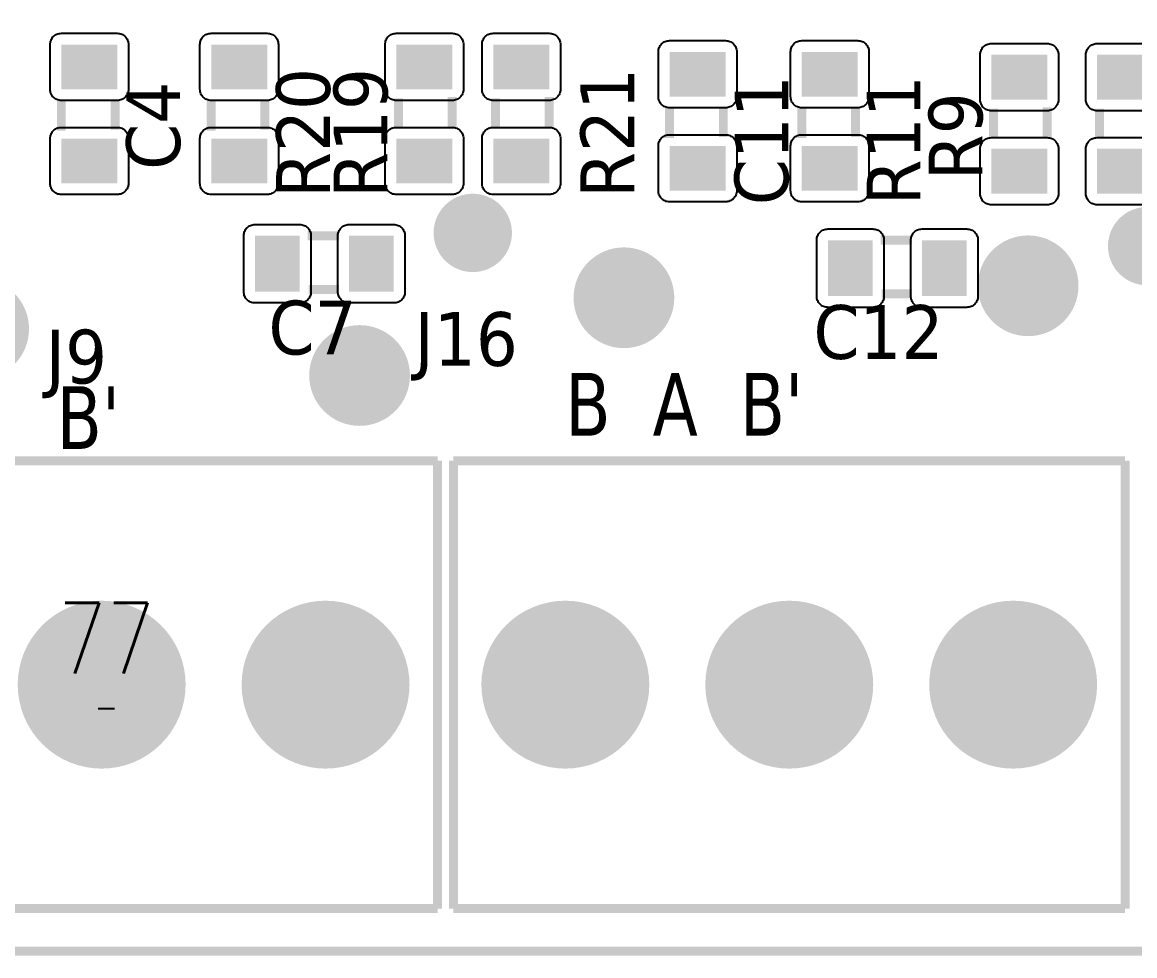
# Model space of a CAD drawing. Header units: millimetres. Extents: x 123.5 to 144.3, y 105.4 to 121.6.
# Drawn here: x 125.721 to 127.689, y 109.563 to 111.214 of the extents above; entities that cross this region are included whole.
import ezdxf
from ezdxf.enums import TextEntityAlignment as Align

# ---------------------------------------------------------------- set-up
doc = ezdxf.new("R2010")
doc.units = ezdxf.units.MM
doc.layers.add('DESC', color=250, linetype='Continuous')
doc.layers.add('WIRES', color=7, linetype='Continuous')
doc.layers.add('WIRENO', color=7, linetype='Continuous', true_color=0x000000)
doc.styles.get("Standard").update_dxf_attribs({"font": 'tahoma.ttf'})
doc.styles.add('WD', font='romans.shx')

# ---------------------------------------------------------------- blocks, each defined once
blk = doc.blocks.new('RPAD')
blk.add_trace([(-0.5, -0.5), (-0.5, 0.5), (0.5, -0.5), (0.5, 0.5)])
blk = doc.blocks.new('EPAD')
at = {"const_width": 0.5}
blk.add_lwpolyline([(-0.25, 0, 1), (0.25, 0, 1)], format="xyb", close=True, dxfattribs=at)
blk = doc.blocks.new('CCRPBoard')
at = {"const_width": 0.008}
for points in [[(128.01576, 111.79794), (133.33335, 111.79794), (133.33335, 115.20626), (128.01576, 115.20626), (128.01576, 111.79794)], [(128.01576, 111.79794), (133.33335, 111.79794), (133.33335, 115.20626), (128.01576, 115.20626), (128.01576, 111.79794)], [(128.01576, 111.79794), (133.33335, 111.79794), (133.33335, 115.20626), (128.01576, 115.20626), (128.01576, 111.79794)], [(128.61281, 112.55897), (128.61281, 112.53097)], [(128.61281, 112.55897), (128.61281, 112.53097)], [(128.61281, 112.55897), (128.61281, 112.53097)], [(128.66081, 112.55897), (128.66081, 112.53197)], [(128.66081, 112.55897), (128.66081, 112.53197)], [(128.66081, 112.55897), (128.66081, 112.53197)], [(128.74667, 112.55897), (128.74667, 112.53097)], [(128.74667, 112.55897), (128.74667, 112.53097)], [(128.74667, 112.55897), (128.74667, 112.53097)], [(128.79467, 112.55897), (128.79467, 112.53197)], [(128.79467, 112.55897), (128.79467, 112.53197)], [(128.79467, 112.55897), (128.79467, 112.53197)], [(128.91402, 112.53297), (128.91402, 112.55997)], [(128.91402, 112.53297), (128.91402, 112.55997)], [(128.91402, 112.53297), (128.91402, 112.55997)], [(128.96202, 112.53297), (128.96202, 112.56097)], [(128.96202, 112.53297), (128.96202, 112.56097)], [(128.96202, 112.53297), (128.96202, 112.56097)], [(129.00064, 112.53297), (129.00064, 112.55997)], [(129.00064, 112.53297), (129.00064, 112.55997)], [(129.00064, 112.53297), (129.00064, 112.55997)], [(129.04864, 112.53297), (129.04864, 112.56097)], [(129.04864, 112.53297), (129.04864, 112.56097)], [(129.04864, 112.53297), (129.04864, 112.56097)], [(129.15612, 112.55241), (129.15612, 112.52441)], [(129.15612, 112.55241), (129.15612, 112.52441)], [(129.15612, 112.55241), (129.15612, 112.52441)], [(129.20412, 112.55241), (129.20412, 112.52541)], [(129.20412, 112.55241), (129.20412, 112.52541)], [(129.20412, 112.55241), (129.20412, 112.52541)], [(129.27423, 112.55241), (129.27423, 112.52441)], [(129.27423, 112.55241), (129.27423, 112.52441)], [(129.27423, 112.55241), (129.27423, 112.52441)], [(129.32223, 112.55241), (129.32223, 112.52541)], [(129.32223, 112.55241), (129.32223, 112.52541)], [(129.32223, 112.55241), (129.32223, 112.52541)], [(129.44552, 112.52379), (129.44552, 112.55079)], [(129.44552, 112.52379), (129.44552, 112.55079)], [(129.44552, 112.52379), (129.44552, 112.55079)], [(129.49352, 112.52379), (129.49352, 112.55179)], [(129.49352, 112.52379), (129.49352, 112.55179)], [(129.49352, 112.52379), (129.49352, 112.55179)], [(129.54001, 112.52379), (129.54001, 112.55079)], [(129.54001, 112.52379), (129.54001, 112.55079)], [(129.54001, 112.52379), (129.54001, 112.55079)], [(128.86078, 112.43712), (128.83278, 112.43712)], [(128.86078, 112.43712), (128.83278, 112.43712)], [(128.86078, 112.43712), (128.83278, 112.43712)], [(129.37259, 112.43318), (129.34459, 112.43318)], [(129.37259, 112.43318), (129.34459, 112.43318)], [(129.37259, 112.43318), (129.34459, 112.43318)], [(128.86078, 112.38912), (128.83378, 112.38912)], [(128.86078, 112.38912), (128.83378, 112.38912)], [(128.86078, 112.38912), (128.83378, 112.38912)], [(129.37259, 112.38518), (129.34559, 112.38518)], [(129.37259, 112.38518), (129.34559, 112.38518)], [(129.37259, 112.38518), (129.34559, 112.38518)], [(128.94883, 112.23613), (128.34883, 112.23613)], [(128.94883, 112.23613), (128.34883, 112.23613)], [(128.94883, 112.23613), (128.34883, 112.23613)], [(128.94883, 112.23613), (128.94883, 111.83613)], [(128.94883, 112.23613), (128.94883, 111.83613)], [(128.94883, 112.23613), (128.94883, 111.83613)], [(128.96301, 112.23613), (128.96301, 111.83613)], [(129.56301, 112.23613), (128.96301, 112.23613)], [(128.96301, 112.23613), (128.96301, 111.83613)], [(129.56301, 112.23613), (128.96301, 112.23613)], [(128.96301, 112.23613), (128.96301, 111.83613)], [(129.56301, 112.23613), (128.96301, 112.23613)], [(129.56301, 112.23613), (129.56301, 111.83613)], [(129.56301, 112.23613), (129.56301, 111.83613)], [(129.56301, 112.23613), (129.56301, 111.83613)], [(128.34883, 111.83613), (128.94883, 111.83613)], [(128.34883, 111.83613), (128.94883, 111.83613)], [(128.34883, 111.83613), (128.94883, 111.83613)], [(128.96301, 111.83613), (129.56301, 111.83613)], [(128.96301, 111.83613), (129.56301, 111.83613)], [(128.96301, 111.83613), (129.56301, 111.83613)]]:
    blk.add_lwpolyline(points, dxfattribs=at)
for points in [[(128.67281, 112.60797), (128.67281, 112.56797), (128.67276, 112.56694), (128.67261, 112.56593), (128.67237, 112.56496), (128.67204, 112.56404), (128.67162, 112.56316), (128.67113, 112.56234), (128.67056, 112.56157), (128.66992, 112.56087), (128.66921, 112.56022), (128.66845, 112.55966), (128.66762, 112.55916), (128.66674, 112.55875), (128.66582, 112.55842), (128.66485, 112.55817), (128.66385, 112.55802), (128.66281, 112.55797), (128.61281, 112.55797), (128.61177, 112.55802), (128.61076, 112.55817), (128.6098, 112.55842), (128.60887, 112.55875), (128.608, 112.55916), (128.60717, 112.55966), (128.60641, 112.56022), (128.6057, 112.56087), (128.60506, 112.56157), (128.60449, 112.56234), (128.604, 112.56316), (128.60358, 112.56404), (128.60325, 112.56496), (128.60301, 112.56593), (128.60286, 112.56694), (128.60281, 112.56797), (128.60281, 112.60797), (128.60286, 112.60901), (128.60301, 112.61002), (128.60325, 112.61099), (128.60358, 112.61191), (128.604, 112.61279), (128.60449, 112.61361), (128.60506, 112.61438), (128.6057, 112.61508), (128.60641, 112.61572), (128.60717, 112.61629), (128.608, 112.61679), (128.60887, 112.6172), (128.6098, 112.61753), (128.61076, 112.61778), (128.61177, 112.61792), (128.61281, 112.61797), (128.66281, 112.61797), (128.66385, 112.61792), (128.66485, 112.61778), (128.66582, 112.61753), (128.66674, 112.6172), (128.66762, 112.61679), (128.66845, 112.61629), (128.66921, 112.61572), (128.66992, 112.61508), (128.67056, 112.61438), (128.67113, 112.61361), (128.67162, 112.61279), (128.67204, 112.61191), (128.67237, 112.61099), (128.67261, 112.61002), (128.67276, 112.60901), (128.67281, 112.60797)], [(128.80667, 112.60797), (128.80667, 112.56797), (128.80662, 112.56694), (128.80647, 112.56593), (128.80623, 112.56496), (128.8059, 112.56404), (128.80548, 112.56316), (128.80499, 112.56234), (128.80442, 112.56157), (128.80378, 112.56087), (128.80307, 112.56022), (128.8023, 112.55966), (128.80148, 112.55916), (128.8006, 112.55875), (128.79968, 112.55842), (128.79871, 112.55817), (128.79771, 112.55802), (128.79667, 112.55797), (128.74667, 112.55797), (128.74563, 112.55802), (128.74462, 112.55817), (128.74366, 112.55842), (128.74273, 112.55875), (128.74186, 112.55916), (128.74103, 112.55966), (128.74026, 112.56022), (128.73956, 112.56087), (128.73892, 112.56157), (128.73835, 112.56234), (128.73785, 112.56316), (128.73744, 112.56404), (128.73711, 112.56496), (128.73687, 112.56593), (128.73672, 112.56694), (128.73667, 112.56797), (128.73667, 112.60797), (128.73672, 112.60901), (128.73687, 112.61002), (128.73711, 112.61099), (128.73744, 112.61191), (128.73785, 112.61279), (128.73835, 112.61361), (128.73892, 112.61438), (128.73956, 112.61508), (128.74026, 112.61572), (128.74103, 112.61629), (128.74186, 112.61679), (128.74273, 112.6172), (128.74366, 112.61753), (128.74462, 112.61778), (128.74563, 112.61792), (128.74667, 112.61797), (128.79667, 112.61797), (128.79771, 112.61792), (128.79871, 112.61778), (128.79968, 112.61753), (128.8006, 112.6172), (128.80148, 112.61679), (128.8023, 112.61629), (128.80307, 112.61572), (128.80378, 112.61508), (128.80442, 112.61438), (128.80499, 112.61361), (128.80548, 112.61279), (128.8059, 112.61191), (128.80623, 112.61099), (128.80647, 112.61002), (128.80662, 112.60901), (128.80667, 112.60797)], [(128.90202, 112.56797), (128.90202, 112.60797), (128.90207, 112.60901), (128.90222, 112.61002), (128.90246, 112.61099), (128.90279, 112.61191), (128.90321, 112.61279), (128.9037, 112.61361), (128.90427, 112.61438), (128.90491, 112.61508), (128.90562, 112.61572), (128.90639, 112.61629), (128.90721, 112.61679), (128.90809, 112.6172), (128.90901, 112.61753), (128.90998, 112.61778), (128.91098, 112.61792), (128.91202, 112.61797), (128.96202, 112.61797), (128.96306, 112.61792), (128.96407, 112.61778), (128.96503, 112.61753), (128.96596, 112.6172), (128.96683, 112.61679), (128.96766, 112.61629), (128.96843, 112.61572), (128.96913, 112.61508), (128.96977, 112.61438), (128.97034, 112.61361), (128.97084, 112.61279), (128.97125, 112.61191), (128.97158, 112.61099), (128.97182, 112.61002), (128.97197, 112.60901), (128.97202, 112.60797), (128.97202, 112.56797), (128.97197, 112.56694), (128.97182, 112.56593), (128.97158, 112.56496), (128.97125, 112.56404), (128.97084, 112.56316), (128.97034, 112.56234), (128.96977, 112.56157), (128.96913, 112.56087), (128.96843, 112.56022), (128.96766, 112.55966), (128.96683, 112.55916), (128.96596, 112.55875), (128.96503, 112.55842), (128.96407, 112.55817), (128.96306, 112.55802), (128.96202, 112.55797), (128.91202, 112.55797), (128.91098, 112.55802), (128.90998, 112.55817), (128.90901, 112.55842), (128.90809, 112.55875), (128.90721, 112.55916), (128.90639, 112.55966), (128.90562, 112.56022), (128.90491, 112.56087), (128.90427, 112.56157), (128.9037, 112.56234), (128.90321, 112.56316), (128.90279, 112.56404), (128.90246, 112.56496), (128.90222, 112.56593), (128.90207, 112.56694), (128.90202, 112.56797)], [(128.98864, 112.56797), (128.98864, 112.60797), (128.98869, 112.60901), (128.98884, 112.61002), (128.98908, 112.61099), (128.98941, 112.61191), (128.98982, 112.61279), (128.99032, 112.61361), (128.99089, 112.61438), (128.99153, 112.61508), (128.99223, 112.61572), (128.993, 112.61629), (128.99382, 112.61679), (128.9947, 112.6172), (128.99562, 112.61753), (128.99659, 112.61778), (128.9976, 112.61792), (128.99864, 112.61797), (129.04864, 112.61797), (129.04968, 112.61792), (129.05068, 112.61778), (129.05165, 112.61753), (129.05257, 112.6172), (129.05345, 112.61679), (129.05427, 112.61629), (129.05504, 112.61572), (129.05575, 112.61508), (129.05639, 112.61438), (129.05696, 112.61361), (129.05745, 112.61279), (129.05786, 112.61191), (129.0582, 112.61099), (129.05844, 112.61002), (129.05859, 112.60901), (129.05864, 112.60797), (129.05864, 112.56797), (129.05859, 112.56694), (129.05844, 112.56593), (129.0582, 112.56496), (129.05786, 112.56404), (129.05745, 112.56316), (129.05696, 112.56234), (129.05639, 112.56157), (129.05575, 112.56087), (129.05504, 112.56022), (129.05427, 112.55966), (129.05345, 112.55916), (129.05257, 112.55875), (129.05165, 112.55842), (129.05068, 112.55817), (129.04968, 112.55802), (129.04864, 112.55797), (128.99864, 112.55797), (128.9976, 112.55802), (128.99659, 112.55817), (128.99562, 112.55842), (128.9947, 112.55875), (128.99382, 112.55916), (128.993, 112.55966), (128.99223, 112.56022), (128.99153, 112.56087), (128.99089, 112.56157), (128.99032, 112.56234), (128.98982, 112.56316), (128.98941, 112.56404), (128.98908, 112.56496), (128.98884, 112.56593), (128.98869, 112.56694), (128.98864, 112.56797)], [(129.21612, 112.60141), (129.21612, 112.56141), (129.21607, 112.56037), (129.21592, 112.55936), (129.21568, 112.5584), (129.21534, 112.55747), (129.21493, 112.5566), (129.21444, 112.55577), (129.21387, 112.555), (129.21323, 112.5543), (129.21252, 112.55366), (129.21175, 112.55309), (129.21093, 112.55259), (129.21005, 112.55218), (129.20913, 112.55185), (129.20816, 112.55161), (129.20716, 112.55146), (129.20612, 112.55141), (129.15612, 112.55141), (129.15508, 112.55146), (129.15407, 112.55161), (129.15311, 112.55185), (129.15218, 112.55218), (129.1513, 112.55259), (129.15048, 112.55309), (129.14971, 112.55366), (129.14901, 112.5543), (129.14837, 112.555), (129.1478, 112.55577), (129.1473, 112.5566), (129.14689, 112.55747), (129.14656, 112.5584), (129.14632, 112.55936), (129.14617, 112.56037), (129.14612, 112.56141), (129.14612, 112.60141), (129.14617, 112.60245), (129.14632, 112.60345), (129.14656, 112.60442), (129.14689, 112.60534), (129.1473, 112.60622), (129.1478, 112.60704), (129.14837, 112.60781), (129.14901, 112.60852), (129.14971, 112.60916), (129.15048, 112.60973), (129.1513, 112.61022), (129.15218, 112.61064), (129.15311, 112.61097), (129.15407, 112.61121), (129.15508, 112.61136), (129.15612, 112.61141), (129.20612, 112.61141), (129.20716, 112.61136), (129.20816, 112.61121), (129.20913, 112.61097), (129.21005, 112.61064), (129.21093, 112.61022), (129.21175, 112.60973), (129.21252, 112.60916), (129.21323, 112.60852), (129.21387, 112.60781), (129.21444, 112.60704), (129.21493, 112.60622), (129.21534, 112.60534), (129.21568, 112.60442), (129.21592, 112.60345), (129.21607, 112.60245), (129.21612, 112.60141)], [(129.33423, 112.60141), (129.33423, 112.56141), (129.33418, 112.56037), (129.33403, 112.55936), (129.33379, 112.5584), (129.33346, 112.55747), (129.33304, 112.5566), (129.33255, 112.55577), (129.33198, 112.555), (129.33134, 112.5543), (129.33063, 112.55366), (129.32986, 112.55309), (129.32904, 112.55259), (129.32816, 112.55218), (129.32724, 112.55185), (129.32627, 112.55161), (129.32527, 112.55146), (129.32423, 112.55141), (129.27423, 112.55141), (129.27319, 112.55146), (129.27218, 112.55161), (129.27122, 112.55185), (129.27029, 112.55218), (129.26941, 112.55259), (129.26859, 112.55309), (129.26782, 112.55366), (129.26712, 112.5543), (129.26648, 112.555), (129.26591, 112.55577), (129.26541, 112.5566), (129.265, 112.55747), (129.26467, 112.5584), (129.26443, 112.55936), (129.26428, 112.56037), (129.26423, 112.56141), (129.26423, 112.60141), (129.26428, 112.60245), (129.26443, 112.60345), (129.26467, 112.60442), (129.265, 112.60534), (129.26541, 112.60622), (129.26591, 112.60704), (129.26648, 112.60781), (129.26712, 112.60852), (129.26782, 112.60916), (129.26859, 112.60973), (129.26941, 112.61022), (129.27029, 112.61064), (129.27122, 112.61097), (129.27218, 112.61121), (129.27319, 112.61136), (129.27423, 112.61141), (129.32423, 112.61141), (129.32527, 112.61136), (129.32627, 112.61121), (129.32724, 112.61097), (129.32816, 112.61064), (129.32904, 112.61022), (129.32986, 112.60973), (129.33063, 112.60916), (129.33134, 112.60852), (129.33198, 112.60781), (129.33255, 112.60704), (129.33304, 112.60622), (129.33346, 112.60534), (129.33379, 112.60442), (129.33403, 112.60345), (129.33418, 112.60245), (129.33423, 112.60141)], [(129.43352, 112.55879), (129.43352, 112.59879), (129.43357, 112.59983), (129.43372, 112.60084), (129.43396, 112.6018), (129.43429, 112.60273), (129.4347, 112.60361), (129.4352, 112.60443), (129.43577, 112.6052), (129.43641, 112.6059), (129.43711, 112.60654), (129.43788, 112.60711), (129.43871, 112.60761), (129.43958, 112.60802), (129.44051, 112.60835), (129.44147, 112.60859), (129.44248, 112.60874), (129.44352, 112.60879), (129.49352, 112.60879), (129.49456, 112.60874), (129.49556, 112.60859), (129.49653, 112.60835), (129.49745, 112.60802), (129.49833, 112.60761), (129.49915, 112.60711), (129.49992, 112.60654), (129.50063, 112.6059), (129.50127, 112.6052), (129.50184, 112.60443), (129.50233, 112.60361), (129.50275, 112.60273), (129.50308, 112.6018), (129.50332, 112.60084), (129.50347, 112.59983), (129.50352, 112.59879), (129.50352, 112.55879), (129.50347, 112.55775), (129.50332, 112.55675), (129.50308, 112.55578), (129.50275, 112.55486), (129.50233, 112.55398), (129.50184, 112.55316), (129.50127, 112.55239), (129.50063, 112.55168), (129.49992, 112.55104), (129.49915, 112.55047), (129.49833, 112.54998), (129.49745, 112.54957), (129.49653, 112.54923), (129.49556, 112.54899), (129.49456, 112.54884), (129.49352, 112.54879), (129.44352, 112.54879), (129.44248, 112.54884), (129.44147, 112.54899), (129.44051, 112.54923), (129.43958, 112.54957), (129.43871, 112.54998), (129.43788, 112.55047), (129.43711, 112.55104), (129.43641, 112.55168), (129.43577, 112.55239), (129.4352, 112.55316), (129.4347, 112.55398), (129.43429, 112.55486), (129.43396, 112.55578), (129.43372, 112.55675), (129.43357, 112.55775), (129.43352, 112.55879)], [(128.67281, 112.52397), (128.67281, 112.48397), (128.67276, 112.48294), (128.67261, 112.48193), (128.67237, 112.48096), (128.67204, 112.48004), (128.67162, 112.47916), (128.67113, 112.47834), (128.67056, 112.47757), (128.66992, 112.47687), (128.66921, 112.47622), (128.66845, 112.47566), (128.66762, 112.47516), (128.66674, 112.47475), (128.66582, 112.47442), (128.66485, 112.47417), (128.66385, 112.47402), (128.66281, 112.47397), (128.61281, 112.47397), (128.61177, 112.47402), (128.61076, 112.47417), (128.6098, 112.47442), (128.60887, 112.47475), (128.608, 112.47516), (128.60717, 112.47566), (128.60641, 112.47622), (128.6057, 112.47687), (128.60506, 112.47757), (128.60449, 112.47834), (128.604, 112.47916), (128.60358, 112.48004), (128.60325, 112.48096), (128.60301, 112.48193), (128.60286, 112.48294), (128.60281, 112.48397), (128.60281, 112.52397), (128.60286, 112.52501), (128.60301, 112.52602), (128.60325, 112.52699), (128.60358, 112.52791), (128.604, 112.52879), (128.60449, 112.52961), (128.60506, 112.53038), (128.6057, 112.53108), (128.60641, 112.53172), (128.60717, 112.53229), (128.608, 112.53279), (128.60887, 112.5332), (128.6098, 112.53353), (128.61076, 112.53378), (128.61177, 112.53392), (128.61281, 112.53397), (128.66281, 112.53397), (128.66385, 112.53392), (128.66485, 112.53378), (128.66582, 112.53353), (128.66674, 112.5332), (128.66762, 112.53279), (128.66845, 112.53229), (128.66921, 112.53172), (128.66992, 112.53108), (128.67056, 112.53038), (128.67113, 112.52961), (128.67162, 112.52879), (128.67204, 112.52791), (128.67237, 112.52699), (128.67261, 112.52602), (128.67276, 112.52501), (128.67281, 112.52397)], [(128.80667, 112.52397), (128.80667, 112.48397), (128.80662, 112.48294), (128.80647, 112.48193), (128.80623, 112.48096), (128.8059, 112.48004), (128.80548, 112.47916), (128.80499, 112.47834), (128.80442, 112.47757), (128.80378, 112.47687), (128.80307, 112.47622), (128.8023, 112.47566), (128.80148, 112.47516), (128.8006, 112.47475), (128.79968, 112.47442), (128.79871, 112.47417), (128.79771, 112.47402), (128.79667, 112.47397), (128.74667, 112.47397), (128.74563, 112.47402), (128.74462, 112.47417), (128.74366, 112.47442), (128.74273, 112.47475), (128.74186, 112.47516), (128.74103, 112.47566), (128.74026, 112.47622), (128.73956, 112.47687), (128.73892, 112.47757), (128.73835, 112.47834), (128.73785, 112.47916), (128.73744, 112.48004), (128.73711, 112.48096), (128.73687, 112.48193), (128.73672, 112.48294), (128.73667, 112.48397), (128.73667, 112.52397), (128.73672, 112.52501), (128.73687, 112.52602), (128.73711, 112.52699), (128.73744, 112.52791), (128.73785, 112.52879), (128.73835, 112.52961), (128.73892, 112.53038), (128.73956, 112.53108), (128.74026, 112.53172), (128.74103, 112.53229), (128.74186, 112.53279), (128.74273, 112.5332), (128.74366, 112.53353), (128.74462, 112.53378), (128.74563, 112.53392), (128.74667, 112.53397), (128.79667, 112.53397), (128.79771, 112.53392), (128.79871, 112.53378), (128.79968, 112.53353), (128.8006, 112.5332), (128.80148, 112.53279), (128.8023, 112.53229), (128.80307, 112.53172), (128.80378, 112.53108), (128.80442, 112.53038), (128.80499, 112.52961), (128.80548, 112.52879), (128.8059, 112.52791), (128.80623, 112.52699), (128.80647, 112.52602), (128.80662, 112.52501), (128.80667, 112.52397)], [(128.90202, 112.48397), (128.90202, 112.52397), (128.90207, 112.52501), (128.90222, 112.52602), (128.90246, 112.52699), (128.90279, 112.52791), (128.90321, 112.52879), (128.9037, 112.52961), (128.90427, 112.53038), (128.90491, 112.53108), (128.90562, 112.53172), (128.90639, 112.53229), (128.90721, 112.53279), (128.90809, 112.5332), (128.90901, 112.53353), (128.90998, 112.53378), (128.91098, 112.53392), (128.91202, 112.53397), (128.96202, 112.53397), (128.96306, 112.53392), (128.96407, 112.53378), (128.96503, 112.53353), (128.96596, 112.5332), (128.96683, 112.53279), (128.96766, 112.53229), (128.96843, 112.53172), (128.96913, 112.53108), (128.96977, 112.53038), (128.97034, 112.52961), (128.97084, 112.52879), (128.97125, 112.52791), (128.97158, 112.52699), (128.97182, 112.52602), (128.97197, 112.52501), (128.97202, 112.52397), (128.97202, 112.48397), (128.97197, 112.48294), (128.97182, 112.48193), (128.97158, 112.48096), (128.97125, 112.48004), (128.97084, 112.47916), (128.97034, 112.47834), (128.96977, 112.47757), (128.96913, 112.47687), (128.96843, 112.47622), (128.96766, 112.47566), (128.96683, 112.47516), (128.96596, 112.47475), (128.96503, 112.47442), (128.96407, 112.47417), (128.96306, 112.47402), (128.96202, 112.47397), (128.91202, 112.47397), (128.91098, 112.47402), (128.90998, 112.47417), (128.90901, 112.47442), (128.90809, 112.47475), (128.90721, 112.47516), (128.90639, 112.47566), (128.90562, 112.47622), (128.90491, 112.47687), (128.90427, 112.47757), (128.9037, 112.47834), (128.90321, 112.47916), (128.90279, 112.48004), (128.90246, 112.48096), (128.90222, 112.48193), (128.90207, 112.48294), (128.90202, 112.48397)], [(128.98864, 112.48397), (128.98864, 112.52397), (128.98869, 112.52501), (128.98884, 112.52602), (128.98908, 112.52699), (128.98941, 112.52791), (128.98982, 112.52879), (128.99032, 112.52961), (128.99089, 112.53038), (128.99153, 112.53108), (128.99223, 112.53172), (128.993, 112.53229), (128.99382, 112.53279), (128.9947, 112.5332), (128.99562, 112.53353), (128.99659, 112.53378), (128.9976, 112.53392), (128.99864, 112.53397), (129.04864, 112.53397), (129.04968, 112.53392), (129.05068, 112.53378), (129.05165, 112.53353), (129.05257, 112.5332), (129.05345, 112.53279), (129.05427, 112.53229), (129.05504, 112.53172), (129.05575, 112.53108), (129.05639, 112.53038), (129.05696, 112.52961), (129.05745, 112.52879), (129.05786, 112.52791), (129.0582, 112.52699), (129.05844, 112.52602), (129.05859, 112.52501), (129.05864, 112.52397), (129.05864, 112.48397), (129.05859, 112.48294), (129.05844, 112.48193), (129.0582, 112.48096), (129.05786, 112.48004), (129.05745, 112.47916), (129.05696, 112.47834), (129.05639, 112.47757), (129.05575, 112.47687), (129.05504, 112.47622), (129.05427, 112.47566), (129.05345, 112.47516), (129.05257, 112.47475), (129.05165, 112.47442), (129.05068, 112.47417), (129.04968, 112.47402), (129.04864, 112.47397), (128.99864, 112.47397), (128.9976, 112.47402), (128.99659, 112.47417), (128.99562, 112.47442), (128.9947, 112.47475), (128.99382, 112.47516), (128.993, 112.47566), (128.99223, 112.47622), (128.99153, 112.47687), (128.99089, 112.47757), (128.99032, 112.47834), (128.98982, 112.47916), (128.98941, 112.48004), (128.98908, 112.48096), (128.98884, 112.48193), (128.98869, 112.48294), (128.98864, 112.48397)], [(129.21612, 112.51741), (129.21612, 112.47741), (129.21607, 112.47637), (129.21592, 112.47536), (129.21568, 112.4744), (129.21534, 112.47347), (129.21493, 112.4726), (129.21444, 112.47177), (129.21387, 112.471), (129.21323, 112.4703), (129.21252, 112.46966), (129.21175, 112.46909), (129.21093, 112.46859), (129.21005, 112.46818), (129.20913, 112.46785), (129.20816, 112.46761), (129.20716, 112.46746), (129.20612, 112.46741), (129.15612, 112.46741), (129.15508, 112.46746), (129.15407, 112.46761), (129.15311, 112.46785), (129.15218, 112.46818), (129.1513, 112.46859), (129.15048, 112.46909), (129.14971, 112.46966), (129.14901, 112.4703), (129.14837, 112.471), (129.1478, 112.47177), (129.1473, 112.4726), (129.14689, 112.47347), (129.14656, 112.4744), (129.14632, 112.47536), (129.14617, 112.47637), (129.14612, 112.47741), (129.14612, 112.51741), (129.14617, 112.51845), (129.14632, 112.51945), (129.14656, 112.52042), (129.14689, 112.52134), (129.1473, 112.52222), (129.1478, 112.52304), (129.14837, 112.52381), (129.14901, 112.52452), (129.14971, 112.52516), (129.15048, 112.52573), (129.1513, 112.52622), (129.15218, 112.52664), (129.15311, 112.52697), (129.15407, 112.52721), (129.15508, 112.52736), (129.15612, 112.52741), (129.20612, 112.52741), (129.20716, 112.52736), (129.20816, 112.52721), (129.20913, 112.52697), (129.21005, 112.52664), (129.21093, 112.52622), (129.21175, 112.52573), (129.21252, 112.52516), (129.21323, 112.52452), (129.21387, 112.52381), (129.21444, 112.52304), (129.21493, 112.52222), (129.21534, 112.52134), (129.21568, 112.52042), (129.21592, 112.51945), (129.21607, 112.51845), (129.21612, 112.51741)], [(129.33423, 112.51741), (129.33423, 112.47741), (129.33418, 112.47637), (129.33403, 112.47536), (129.33379, 112.4744), (129.33346, 112.47347), (129.33304, 112.4726), (129.33255, 112.47177), (129.33198, 112.471), (129.33134, 112.4703), (129.33063, 112.46966), (129.32986, 112.46909), (129.32904, 112.46859), (129.32816, 112.46818), (129.32724, 112.46785), (129.32627, 112.46761), (129.32527, 112.46746), (129.32423, 112.46741), (129.27423, 112.46741), (129.27319, 112.46746), (129.27218, 112.46761), (129.27122, 112.46785), (129.27029, 112.46818), (129.26941, 112.46859), (129.26859, 112.46909), (129.26782, 112.46966), (129.26712, 112.4703), (129.26648, 112.471), (129.26591, 112.47177), (129.26541, 112.4726), (129.265, 112.47347), (129.26467, 112.4744), (129.26443, 112.47536), (129.26428, 112.47637), (129.26423, 112.47741), (129.26423, 112.51741), (129.26428, 112.51845), (129.26443, 112.51945), (129.26467, 112.52042), (129.265, 112.52134), (129.26541, 112.52222), (129.26591, 112.52304), (129.26648, 112.52381), (129.26712, 112.52452), (129.26782, 112.52516), (129.26859, 112.52573), (129.26941, 112.52622), (129.27029, 112.52664), (129.27122, 112.52697), (129.27218, 112.52721), (129.27319, 112.52736), (129.27423, 112.52741), (129.32423, 112.52741), (129.32527, 112.52736), (129.32627, 112.52721), (129.32724, 112.52697), (129.32816, 112.52664), (129.32904, 112.52622), (129.32986, 112.52573), (129.33063, 112.52516), (129.33134, 112.52452), (129.33198, 112.52381), (129.33255, 112.52304), (129.33304, 112.52222), (129.33346, 112.52134), (129.33379, 112.52042), (129.33403, 112.51945), (129.33418, 112.51845), (129.33423, 112.51741)], [(129.43352, 112.47479), (129.43352, 112.51479), (129.43357, 112.51583), (129.43372, 112.51684), (129.43396, 112.5178), (129.43429, 112.51873), (129.4347, 112.51961), (129.4352, 112.52043), (129.43577, 112.5212), (129.43641, 112.5219), (129.43711, 112.52254), (129.43788, 112.52311), (129.43871, 112.52361), (129.43958, 112.52402), (129.44051, 112.52435), (129.44147, 112.52459), (129.44248, 112.52474), (129.44352, 112.52479), (129.49352, 112.52479), (129.49456, 112.52474), (129.49556, 112.52459), (129.49653, 112.52435), (129.49745, 112.52402), (129.49833, 112.52361), (129.49915, 112.52311), (129.49992, 112.52254), (129.50063, 112.5219), (129.50127, 112.5212), (129.50184, 112.52043), (129.50233, 112.51961), (129.50275, 112.51873), (129.50308, 112.5178), (129.50332, 112.51684), (129.50347, 112.51583), (129.50352, 112.51479), (129.50352, 112.47479), (129.50347, 112.47375), (129.50332, 112.47275), (129.50308, 112.47178), (129.50275, 112.47086), (129.50233, 112.46998), (129.50184, 112.46916), (129.50127, 112.46839), (129.50063, 112.46768), (129.49992, 112.46704), (129.49915, 112.46647), (129.49833, 112.46598), (129.49745, 112.46557), (129.49653, 112.46523), (129.49556, 112.46499), (129.49456, 112.46484), (129.49352, 112.46479), (129.44352, 112.46479), (129.44248, 112.46484), (129.44147, 112.46499), (129.44051, 112.46523), (129.43958, 112.46557), (129.43871, 112.46598), (129.43788, 112.46647), (129.43711, 112.46704), (129.43641, 112.46768), (129.43577, 112.46839), (129.4352, 112.46916), (129.4347, 112.46998), (129.43429, 112.47086), (129.43396, 112.47178), (129.43372, 112.47275), (129.43357, 112.47375), (129.43352, 112.47479)], [(128.82578, 112.37712), (128.78578, 112.37712), (128.78474, 112.37717), (128.78373, 112.37732), (128.78277, 112.37756), (128.78184, 112.37789), (128.78097, 112.3783), (128.78014, 112.3788), (128.77937, 112.37937), (128.77867, 112.38001), (128.77803, 112.38071), (128.77746, 112.38148), (128.77696, 112.3823), (128.77655, 112.38318), (128.77622, 112.3841), (128.77598, 112.38507), (128.77583, 112.38608), (128.77578, 112.38712), (128.77578, 112.43712), (128.77583, 112.43816), (128.77598, 112.43916), (128.77622, 112.44013), (128.77655, 112.44105), (128.77696, 112.44193), (128.77746, 112.44275), (128.77803, 112.44352), (128.77867, 112.44423), (128.77937, 112.44487), (128.78014, 112.44544), (128.78097, 112.44593), (128.78184, 112.44634), (128.78277, 112.44668), (128.78373, 112.44692), (128.78474, 112.44707), (128.78578, 112.44712), (128.82578, 112.44712), (128.82682, 112.44707), (128.82782, 112.44692), (128.82879, 112.44668), (128.82971, 112.44634), (128.83059, 112.44593), (128.83141, 112.44544), (128.83218, 112.44487), (128.83289, 112.44423), (128.83353, 112.44352), (128.8341, 112.44275), (128.83459, 112.44193), (128.83501, 112.44105), (128.83534, 112.44013), (128.83558, 112.43916), (128.83573, 112.43816), (128.83578, 112.43712), (128.83578, 112.38712), (128.83573, 112.38608), (128.83558, 112.38507), (128.83534, 112.3841), (128.83501, 112.38318), (128.83459, 112.3823), (128.8341, 112.38148), (128.83353, 112.38071), (128.83289, 112.38001), (128.83218, 112.37937), (128.83141, 112.3788), (128.83059, 112.3783), (128.82971, 112.37789), (128.82879, 112.37756), (128.82782, 112.37732), (128.82682, 112.37717), (128.82578, 112.37712)], [(128.90978, 112.37712), (128.86978, 112.37712), (128.86874, 112.37717), (128.86773, 112.37732), (128.86677, 112.37756), (128.86584, 112.37789), (128.86497, 112.3783), (128.86414, 112.3788), (128.86337, 112.37937), (128.86267, 112.38001), (128.86203, 112.38071), (128.86146, 112.38148), (128.86096, 112.3823), (128.86055, 112.38318), (128.86022, 112.3841), (128.85998, 112.38507), (128.85983, 112.38608), (128.85978, 112.38712), (128.85978, 112.43712), (128.85983, 112.43816), (128.85998, 112.43916), (128.86022, 112.44013), (128.86055, 112.44105), (128.86096, 112.44193), (128.86146, 112.44275), (128.86203, 112.44352), (128.86267, 112.44423), (128.86337, 112.44487), (128.86414, 112.44544), (128.86497, 112.44593), (128.86584, 112.44634), (128.86677, 112.44668), (128.86773, 112.44692), (128.86874, 112.44707), (128.86978, 112.44712), (128.90978, 112.44712), (128.91082, 112.44707), (128.91182, 112.44692), (128.91279, 112.44668), (128.91371, 112.44634), (128.91459, 112.44593), (128.91541, 112.44544), (128.91618, 112.44487), (128.91689, 112.44423), (128.91753, 112.44352), (128.9181, 112.44275), (128.91859, 112.44193), (128.91901, 112.44105), (128.91934, 112.44013), (128.91958, 112.43916), (128.91973, 112.43816), (128.91978, 112.43712), (128.91978, 112.38712), (128.91973, 112.38608), (128.91958, 112.38507), (128.91934, 112.3841), (128.91901, 112.38318), (128.91859, 112.3823), (128.9181, 112.38148), (128.91753, 112.38071), (128.91689, 112.38001), (128.91618, 112.37937), (128.91541, 112.3788), (128.91459, 112.3783), (128.91371, 112.37789), (128.91279, 112.37756), (128.91182, 112.37732), (128.91082, 112.37717), (128.90978, 112.37712)], [(129.33759, 112.37318), (129.29759, 112.37318), (129.29655, 112.37323), (129.29554, 112.37338), (129.29458, 112.37362), (129.29365, 112.37395), (129.29278, 112.37437), (129.29195, 112.37486), (129.29119, 112.37543), (129.29048, 112.37607), (129.28984, 112.37678), (129.28927, 112.37754), (129.28878, 112.37837), (129.28836, 112.37924), (129.28803, 112.38017), (129.28779, 112.38113), (129.28764, 112.38214), (129.28759, 112.38318), (129.28759, 112.43318), (129.28764, 112.43422), (129.28779, 112.43522), (129.28803, 112.43619), (129.28836, 112.43711), (129.28878, 112.43799), (129.28927, 112.43882), (129.28984, 112.43958), (129.29048, 112.44029), (129.29119, 112.44093), (129.29195, 112.4415), (129.29278, 112.44199), (129.29365, 112.44241), (129.29458, 112.44274), (129.29554, 112.44298), (129.29655, 112.44313), (129.29759, 112.44318), (129.33759, 112.44318), (129.33863, 112.44313), (129.33963, 112.44298), (129.3406, 112.44274), (129.34152, 112.44241), (129.3424, 112.44199), (129.34322, 112.4415), (129.34399, 112.44093), (129.3447, 112.44029), (129.34534, 112.43958), (129.34591, 112.43882), (129.3464, 112.43799), (129.34682, 112.43711), (129.34715, 112.43619), (129.34739, 112.43522), (129.34754, 112.43422), (129.34759, 112.43318), (129.34759, 112.38318), (129.34754, 112.38214), (129.34739, 112.38113), (129.34715, 112.38017), (129.34682, 112.37924), (129.3464, 112.37837), (129.34591, 112.37754), (129.34534, 112.37678), (129.3447, 112.37607), (129.34399, 112.37543), (129.34322, 112.37486), (129.3424, 112.37437), (129.34152, 112.37395), (129.3406, 112.37362), (129.33963, 112.37338), (129.33863, 112.37323), (129.33759, 112.37318)], [(129.42159, 112.37318), (129.38159, 112.37318), (129.38055, 112.37323), (129.37954, 112.37338), (129.37858, 112.37362), (129.37765, 112.37395), (129.37678, 112.37437), (129.37595, 112.37486), (129.37519, 112.37543), (129.37448, 112.37607), (129.37384, 112.37678), (129.37327, 112.37754), (129.37278, 112.37837), (129.37236, 112.37924), (129.37203, 112.38017), (129.37179, 112.38113), (129.37164, 112.38214), (129.37159, 112.38318), (129.37159, 112.43318), (129.37164, 112.43422), (129.37179, 112.43522), (129.37203, 112.43619), (129.37236, 112.43711), (129.37278, 112.43799), (129.37327, 112.43882), (129.37384, 112.43958), (129.37448, 112.44029), (129.37519, 112.44093), (129.37595, 112.4415), (129.37678, 112.44199), (129.37765, 112.44241), (129.37858, 112.44274), (129.37954, 112.44298), (129.38055, 112.44313), (129.38159, 112.44318), (129.42159, 112.44318), (129.42263, 112.44313), (129.42363, 112.44298), (129.4246, 112.44274), (129.42552, 112.44241), (129.4264, 112.44199), (129.42722, 112.4415), (129.42799, 112.44093), (129.4287, 112.44029), (129.42934, 112.43958), (129.42991, 112.43882), (129.4304, 112.43799), (129.43082, 112.43711), (129.43115, 112.43619), (129.43139, 112.43522), (129.43154, 112.43422), (129.43159, 112.43318), (129.43159, 112.38318), (129.43154, 112.38214), (129.43139, 112.38113), (129.43115, 112.38017), (129.43082, 112.37924), (129.4304, 112.37837), (129.42991, 112.37754), (129.42934, 112.37678), (129.4287, 112.37607), (129.42799, 112.37543), (129.42722, 112.37486), (129.4264, 112.37437), (129.42552, 112.37395), (129.4246, 112.37362), (129.42363, 112.37338), (129.42263, 112.37323), (129.42159, 112.37318)]]:
    blk.add_lwpolyline(points, close=True)
for points in [[(129.58801, 112.54879), (129.53801, 112.54879), (129.53697, 112.54884), (129.53596, 112.54899), (129.53499, 112.54923), (129.53407, 112.54957), (129.53319, 112.54998), (129.53237, 112.55047), (129.5316, 112.55104), (129.5309, 112.55168), (129.53026, 112.55239), (129.52969, 112.55316), (129.52919, 112.55398), (129.52878, 112.55486), (129.52845, 112.55578), (129.52821, 112.55675), (129.52806, 112.55775), (129.52801, 112.55879), (129.52801, 112.55879), (129.52801, 112.59879), (129.52806, 112.59983), (129.52821, 112.60084), (129.52845, 112.6018), (129.52878, 112.60273), (129.52919, 112.60361), (129.52969, 112.60443), (129.53026, 112.6052), (129.5309, 112.6059), (129.5316, 112.60654), (129.53237, 112.60711), (129.53319, 112.60761), (129.53407, 112.60802), (129.53499, 112.60835), (129.53596, 112.60859), (129.53697, 112.60874), (129.53801, 112.60879), (129.58801, 112.60879)], [(129.58801, 112.46479), (129.53801, 112.46479), (129.53697, 112.46484), (129.53596, 112.46499), (129.53499, 112.46523), (129.53407, 112.46557), (129.53319, 112.46598), (129.53237, 112.46647), (129.5316, 112.46704), (129.5309, 112.46768), (129.53026, 112.46839), (129.52969, 112.46916), (129.52919, 112.46998), (129.52878, 112.47086), (129.52845, 112.47178), (129.52821, 112.47275), (129.52806, 112.47375), (129.52801, 112.47479), (129.52801, 112.47479), (129.52801, 112.51479), (129.52806, 112.51583), (129.52821, 112.51684), (129.52845, 112.5178), (129.52878, 112.51873), (129.52919, 112.51961), (129.52969, 112.52043), (129.53026, 112.5212), (129.5309, 112.5219), (129.5316, 112.52254), (129.53237, 112.52311), (129.53319, 112.52361), (129.53407, 112.52402), (129.53499, 112.52435), (129.53596, 112.52459), (129.53697, 112.52474), (129.53801, 112.52479), (129.58801, 112.52479)]]:
    blk.add_lwpolyline(points)
at = {"xscale": 0.04, "yscale": 0.05}
for p, rotation in [((128.63781, 112.58797), 270), ((128.77167, 112.58797), 270), ((128.93702, 112.58797), 90), ((129.02364, 112.58797), 90), ((129.18112, 112.58141), 270), ((129.29923, 112.58141), 270), ((129.46852, 112.57879), 90), ((129.56301, 112.57879), 90), ((128.63781, 112.50397), 270), ((128.77167, 112.50397), 270), ((128.93702, 112.50397), 90), ((129.02364, 112.50397), 90), ((129.18112, 112.49741), 270), ((129.29923, 112.49741), 270), ((129.46852, 112.49479), 90), ((129.56301, 112.49479), 90), ((128.80578, 112.41212), 180), ((128.88978, 112.41212), 180), ((129.31759, 112.40818), 180), ((129.40159, 112.40818), 180)]:
    blk.add_blockref('RPAD', p, dxfattribs=dict(at, rotation=rotation))
for p, xscale, yscale in [((128.98033, 112.43968), 0.07, 0.07), ((129.58269, 112.42786), 0.07, 0.07), ((129.47639, 112.39243), 0.09, 0.09), ((129.11534, 112.38175), 0.09, 0.09), ((128.53895, 112.35397), 0.09, 0.09), ((128.87922, 112.31231), 0.09, 0.09), ((128.64883, 112.03613), 0.15, 0.15), ((128.84883, 112.03613), 0.15, 0.15), ((129.06301, 112.03613), 0.15, 0.15), ((129.26301, 112.03613), 0.15, 0.15), ((129.46301, 112.03613), 0.15, 0.15)]:
    blk.add_blockref('EPAD', p, dxfattribs=dict(xscale=xscale, yscale=yscale))
at = {"width": 1.041667}
for s, p in [('R20', (128.85267, 112.47097)), ('R20', (128.85267, 112.47097)), ('R20', (128.85267, 112.47097)), ('R19', (128.90402, 112.47097)), ('R19', (128.90402, 112.47097)), ('R19', (128.90402, 112.47097)), ('R21', (129.12449, 112.47097)), ('R21', (129.12449, 112.47097)), ('R21', (129.12449, 112.47097)), ('C4', (128.71881, 112.49597)), ('C4', (128.71881, 112.49597)), ('C4', (128.71881, 112.49597)), ('C11', (129.26212, 112.46441)), ('C11', (129.26212, 112.46441)), ('C11', (129.26212, 112.46441)), ('R11', (129.38023, 112.46441)), ('R11', (129.38023, 112.46441)), ('R11', (129.38023, 112.46441)), ('R9', (129.43552, 112.48679)), ('R9', (129.43552, 112.48679)), ('R9', (129.43552, 112.48679))]:
    blk.add_text(s, height=0.048, rotation=90, dxfattribs=at).set_placement(p)
for s, height, width, p in [('C7', 0.048, 1.041667, (128.79778, 112.33112)), ('C7', 0.048, 1.041667, (128.79778, 112.33112)), ('C7', 0.048, 1.041667, (128.79778, 112.33112)), ('C12', 0.048, 1.041667, (129.28459, 112.32718)), ('C12', 0.048, 1.041667, (129.28459, 112.32718)), ('C12', 0.048, 1.041667, (129.28459, 112.32718)), ('J16', 0.048, 1.041667, (128.92816, 112.32094)), ('J16', 0.048, 1.041667, (128.92816, 112.32094)), ('J16', 0.048, 1.041667, (128.92816, 112.32094)), ('J9', 0.048, 1.041667, (128.59883, 112.30519)), ('J9', 0.048, 1.041667, (128.59883, 112.30519)), ('J9', 0.048, 1.041667, (128.59883, 112.30519)), ("B  A  B'", 0.056, 0.892857, (129.06301, 112.25857)), ("B  A  B'", 0.056, 0.892857, (129.06301, 112.25857)), ("B  A  B'", 0.056, 0.892857, (129.06301, 112.25857)), ("B  A  B'", 0.056, 0.892857, (128.45277, 112.24675)), ("B  A  B'", 0.056, 0.892857, (128.45277, 112.24675)), ("B  A  B'", 0.056, 0.892857, (128.45277, 112.24675))]:
    blk.add_text(s, height=height, dxfattribs=dict(width=width)).set_placement(p)
blk = doc.blocks.new('WD_WNH')
at = {"linetype": 'Continuous', "style": 'WD', "width": 0.8}
blk.add_attdef('WIRENO', text='', height=0.125, dxfattribs=at).set_placement((0, 0.0625), align=Align.CENTER)
at = {"style": 'WD', "flags": 1}
for tag, p in [('W01USER', (0, 0.0781)), ('W02USER', (0, 0.0703)), ('W03USER', (0, 0.0625)), ('W04USER', (0, 0.0547)), ('W05USER', (0, 0.0469)), ('W06USER', (0, 0.0391)), ('W07USER', (0, 0.0312)), ('W08USER', (0, 0.0234)), ('W09USER', (0, 0.0156)), ('W10USER', (0, 0.0078))]:
    blk.add_attdef(tag, text='', height=0.005, dxfattribs=at).set_placement(p, align=Align.CENTER)

msp = doc.modelspace()

# ---------------------------------------------------------------- linework, layer by layer
at = {"layer": 'WIRES'}
msp.add_line((125.8842, 109.9997), (125.8556, 109.9997), dxfattribs=at)

# ---------------------------------------------------------------- block references
at = {"layer": 'DESC', "xscale": 1.98, "yscale": 1.98, "zscale": 1.98}
msp.add_blockref('CCRPBoard', (-128.8632, -111.7893), dxfattribs=at)
at = {"layer": 'WIRENO'}
ref = msp.add_blockref('WD_WNH', (125.8699, 109.9997), dxfattribs=at)
ref.add_attrib('WIRENO', '77', dxfattribs={"linetype": 'Continuous', "height": 0.125, "style": 'WD', "width": 0.8}).set_placement((125.8699, 110.0622), align=Align.CENTER)

doc.saveas('drawing.dxf')
